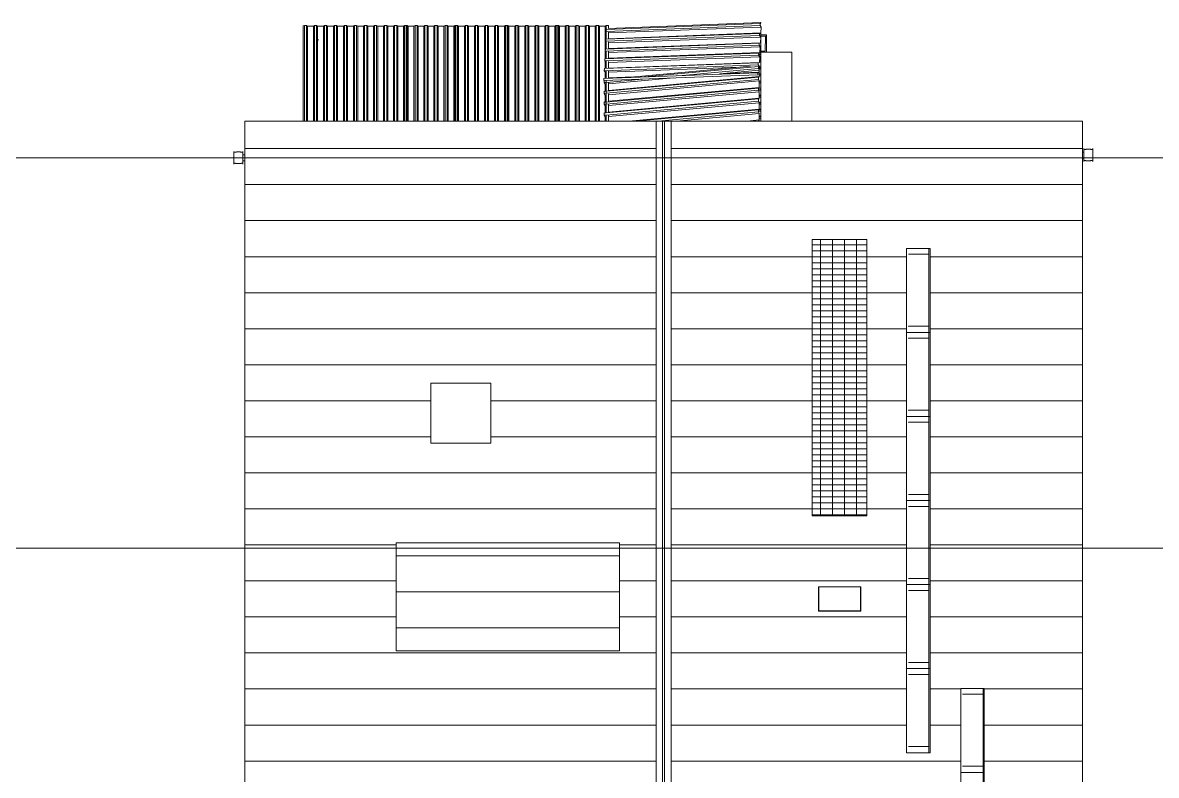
# Model space of a CAD drawing. Header units: millimetres. Extents: x -10915 to 60194, y -32941 to 46712.
# Drawn here: x 13709 to 32596, y 32762 to 45298 of the extents above; entities that cross this region are included whole.
import ezdxf

# ---------------------------------------------------------------- set-up
doc = ezdxf.new("R2010")
doc.units = ezdxf.units.MM
doc.linetypes.add('ADSK_Линия сетки', pattern=[25, 20, -2.5, 0, -2.5])
for name, color, linetype, lineweight in [('Крыша', 7, 'Continuous', 9), ('Крыша штриховка', 7, 'Continuous', 9), ('Обобщенные модели', 7, 'Continuous', 18), ('Ограждение', 7, 'Continuous', 9), ('Оси', 7, 'Continuous', 9), ('Перекрытие', 7, 'Continuous', 18), ('Перекрытие штриховка', 7, 'Continuous', 18), ('Стены внутренние', 7, 'Continuous', 18), ('Стены наружные', 7, 'Continuous', 18)]:
    doc.layers.add(name, color=color, linetype=linetype, lineweight=lineweight)

# ---------------------------------------------------------------- blocks, each defined once
blk = doc.blocks.new('Водосток - Тип 1 _карниз больше 490мм_-5200668-План полов 2-го этажа')
at = {"layer": 'Обобщенные модели'}
for p, q in [((19, 735), (125, 735)), ((125, 585), (19, 585)), ((125, 735), (231, 735)), ((231, 585), (125, 585))]:
    blk.add_line(p, q, dxfattribs=at)
at = {"layer": 'Обобщенные модели', "flags": 128}
for points in [[(75, 563), (75, 568), (75, 573), (75, 578), (75, 584), (75, 585)], [(175, 585), (175, 581), (175, 575), (175, 570), (175, 564), (175, 562)]]:
    blk.add_lwpolyline(points, dxfattribs=at)
at = {"layer": 'Обобщенные модели'}
for points in [[(19, 585), (21, 585), (25, 586), (29, 589), (31, 592), (32, 595), (32, 597), (32, 599), (32, 602), (32, 604), (32, 606), (32, 609), (32, 611), (31, 614), (31, 617), (31, 620), (30, 623), (30, 626), (29, 629), (29, 632), (29, 636), (28, 640), (28, 646), (27, 655), (27, 665), (28, 674), (28, 680), (29, 684), (29, 688), (29, 691), (30, 694), (30, 697), (31, 700), (31, 703), (31, 706), (32, 709), (32, 711), (32, 714), (32, 716), (32, 718), (32, 721), (32, 723), (32, 725), (31, 728), (29, 731), (25, 734), (21, 735), (19, 735)], [(231, 735), (229, 735), (225, 734), (221, 731), (219, 728), (218, 725), (218, 723), (218, 721), (218, 718), (218, 716), (218, 714), (218, 711), (218, 709), (219, 706), (219, 703), (219, 700), (220, 697), (220, 694), (221, 691), (221, 688), (221, 684), (222, 680), (222, 674), (223, 665), (223, 655), (222, 646), (222, 640), (221, 636), (221, 632), (221, 629), (220, 626), (220, 623), (219, 620), (219, 617), (219, 614), (218, 611), (218, 609), (218, 606), (218, 604), (218, 602), (218, 599), (218, 597), (218, 595), (219, 592), (221, 589), (225, 586), (229, 585), (231, 585)]]:
    blk.add_open_spline(points, degree=3, knots=[-1, -1, -1, -1, -0.941176, -0.882353, -0.852941, -0.823529, -0.808824, -0.794118, -0.779412, -0.764706, -0.75, -0.735294, -0.720588, -0.705882, -0.691176, -0.676471, -0.661765, -0.647059, -0.632353, -0.617647, -0.602941, -0.588235, -0.558824, -0.529412, -0.470588, -0.441176, -0.411765, -0.397059, -0.382353, -0.367647, -0.352941, -0.338235, -0.323529, -0.308824, -0.294118, -0.279412, -0.264706, -0.25, -0.235294, -0.220588, -0.205882, -0.191176, -0.176471, -0.147059, -0.117647, -0.058824, 0, 0, 0, 0], dxfattribs=at)
blk = doc.blocks.new('Водосток - Тип 1 _карниз больше 490мм_-5200760-План полов 2-го этажа')
at = {"layer": 'Обобщенные модели'}
for p, q in [((19, 485), (125, 485)), ((125, 485), (231, 485)), ((125, 335), (19, 335)), ((75, 306), (75, 302)), ((75, 306), (75, 302)), ((75, 306), (75, 302)), ((231, 335), (125, 335)), ((175, 302), (175, 306)), ((175, 302), (175, 306)), ((175, 302), (175, 306))]:
    blk.add_line(p, q, dxfattribs=at)
at = {"layer": 'Обобщенные модели', "flags": 128}
for points in [[(75, 306), (75, 312), (75, 318), (75, 323), (75, 328), (75, 334), (75, 335)], [(175, 335), (175, 331), (175, 325), (175, 320), (175, 314), (175, 309), (175, 306)]]:
    blk.add_lwpolyline(points, dxfattribs=at)
at = {"layer": 'Обобщенные модели'}
for points in [[(19, 335), (21, 335), (25, 336), (29, 339), (31, 342), (32, 345), (32, 347), (32, 349), (32, 352), (32, 354), (32, 356), (32, 359), (32, 361), (31, 364), (31, 367), (31, 370), (30, 373), (30, 376), (29, 379), (29, 382), (29, 386), (28, 390), (28, 396), (27, 405), (27, 415), (28, 424), (28, 430), (29, 434), (29, 438), (29, 441), (30, 444), (30, 447), (31, 450), (31, 453), (31, 456), (32, 459), (32, 461), (32, 464), (32, 466), (32, 468), (32, 471), (32, 473), (32, 475), (31, 478), (29, 481), (25, 484), (21, 485), (19, 485)], [(231, 485), (229, 485), (225, 484), (221, 481), (219, 478), (218, 475), (218, 473), (218, 471), (218, 468), (218, 466), (218, 464), (218, 461), (218, 459), (219, 456), (219, 453), (219, 450), (220, 447), (220, 444), (221, 441), (221, 438), (221, 434), (222, 430), (222, 424), (223, 415), (223, 405), (222, 396), (222, 390), (221, 386), (221, 382), (221, 379), (220, 376), (220, 373), (219, 370), (219, 367), (219, 364), (218, 361), (218, 359), (218, 356), (218, 354), (218, 352), (218, 349), (218, 347), (218, 345), (219, 342), (221, 339), (225, 336), (229, 335), (231, 335)]]:
    blk.add_open_spline(points, degree=3, knots=[-1, -1, -1, -1, -0.941176, -0.882353, -0.852941, -0.823529, -0.808824, -0.794118, -0.779412, -0.764706, -0.75, -0.735294, -0.720588, -0.705882, -0.691176, -0.676471, -0.661765, -0.647059, -0.632353, -0.617647, -0.602941, -0.588235, -0.558824, -0.529412, -0.470588, -0.441176, -0.411765, -0.397059, -0.382353, -0.367647, -0.352941, -0.338235, -0.323529, -0.308824, -0.294118, -0.279412, -0.264706, -0.25, -0.235294, -0.220588, -0.205882, -0.191176, -0.176471, -0.147059, -0.117647, -0.058824, 0, 0, 0, 0], dxfattribs=at)
blk = doc.blocks.new('Roof Cladding - 833x50mm-3052800-План полов 2-го этажа')
at = {"layer": 'Обобщенные модели'}
for p, q in [((18382, 45244), (18402, 45249)), ((18382, 43659), (18382, 45244)), ((18402, 45249), (18437, 45249)), ((18402, 43659), (18402, 45249)), ((18437, 45249), (18454, 45238)), ((18437, 43659), (18437, 45249)), ((18454, 45238), (18552, 45238)), ((18454, 45238), (18454, 43659)), ((18552, 45238), (18569, 45249)), ((18552, 45238), (18552, 43659)), ((18569, 45249), (18604, 45249)), ((18569, 45249), (18569, 43659)), ((18604, 45249), (18621, 45238)), ((18604, 45249), (18604, 43659)), ((18621, 45238), (18719, 45238)), ((18621, 45238), (18621, 45010)), ((18719, 45238), (18736, 45249)), ((18719, 45238), (18719, 43659)), ((18736, 45249), (18771, 45249)), ((18736, 45249), (18736, 43659)), ((18771, 45249), (18788, 45238)), ((18771, 45249), (18771, 43659)), ((18788, 45238), (18885, 45238)), ((18788, 45238), (18788, 43659)), ((18885, 45238), (18902, 45249)), ((18885, 45238), (18885, 43659)), ((18902, 45249), (18937, 45249)), ((18902, 45249), (18902, 43659)), ((18937, 45249), (18954, 45238)), ((18937, 45249), (18937, 43659)), ((18954, 45238), (19052, 45238)), ((18954, 45238), (18954, 43659)), ((19052, 45238), (19069, 45249)), ((19052, 45238), (19052, 43659)), ((19069, 45249), (19104, 45249)), ((19069, 45249), (19069, 43659)), ((19104, 45249), (19121, 45238)), ((19104, 45249), (19104, 43659)), ((19121, 45238), (19218, 45238)), ((19121, 45238), (19121, 43659)), ((19235, 45248), (19236, 45249)), ((19236, 45249), (19271, 45249)), ((19236, 45249), (19236, 43659)), ((19271, 45249), (19271, 43659)), ((18621, 45009), (18621, 43659))]:
    blk.add_line(p, q, dxfattribs=at)
blk = doc.blocks.new('Roof Cladding - 833x50mm-V28-План полов 2-го этажа')
at = {"layer": 'Обобщенные модели'}
for p, q in [((19218, 45244), (19235, 45248)), ((19218, 43659), (19218, 45244)), ((19238, 45249), (19273, 45249)), ((19238, 43659), (19238, 45249)), ((19273, 45249), (19290, 45238)), ((19273, 43659), (19273, 45249)), ((19290, 45238), (19388, 45238)), ((19290, 45238), (19290, 43659)), ((19388, 45238), (19405, 45249)), ((19388, 45238), (19388, 43659)), ((19405, 45249), (19440, 45249)), ((19405, 45249), (19405, 43659)), ((19440, 45249), (19457, 45238)), ((19440, 45249), (19440, 43659)), ((19457, 45238), (19554, 45238)), ((19457, 45238), (19457, 43659)), ((19554, 45238), (19571, 45249)), ((19554, 45238), (19554, 43659)), ((19571, 45249), (19606, 45249)), ((19571, 45249), (19571, 43659)), ((19606, 45249), (19623, 45238)), ((19606, 45249), (19606, 43659)), ((19623, 45238), (19721, 45238)), ((19623, 45238), (19623, 43659)), ((19721, 45238), (19738, 45249)), ((19721, 45238), (19721, 43659)), ((19738, 45249), (19773, 45249)), ((19738, 45249), (19738, 43659)), ((19773, 45249), (19790, 45238)), ((19773, 45249), (19773, 43659)), ((19790, 45238), (19888, 45238)), ((19790, 45238), (19790, 43659)), ((19888, 45238), (19905, 45249)), ((19888, 45238), (19888, 43659)), ((19905, 45249), (19940, 45249)), ((19905, 45249), (19905, 43659)), ((19940, 45249), (19957, 45238)), ((19940, 45249), (19940, 43659)), ((19957, 45238), (20054, 45238)), ((19957, 45238), (19957, 43659)), ((20054, 45238), (20058, 45241)), ((20054, 45238), (20054, 43659)), ((20068, 45246), (20071, 45249)), ((20071, 45249), (20106, 45249)), ((20071, 45249), (20071, 43659)), ((20106, 45249), (20106, 43659))]:
    blk.add_line(p, q, dxfattribs=at)
blk = doc.blocks.new('Roof Cladding - 833x50mm-V29-План полов 2-го этажа')
at = {"layer": 'Обобщенные модели'}
for p, q in [((20058, 45244), (20068, 45246)), ((20058, 43659), (20058, 45244)), ((20078, 45249), (20113, 45249)), ((20078, 43659), (20078, 45249)), ((20113, 45249), (20130, 45238)), ((20113, 43659), (20113, 45249)), ((20130, 45238), (20228, 45238)), ((20130, 45238), (20130, 43659)), ((20228, 45238), (20245, 45249)), ((20228, 45238), (20228, 43659)), ((20245, 45249), (20280, 45249)), ((20245, 45249), (20245, 43659)), ((20280, 45249), (20297, 45238)), ((20280, 45249), (20280, 43659)), ((20297, 45238), (20394, 45238)), ((20297, 45238), (20297, 43659)), ((20394, 45238), (20411, 45249)), ((20394, 45238), (20394, 43659)), ((20411, 45249), (20446, 45249)), ((20411, 45249), (20411, 43659)), ((20446, 45249), (20463, 45238)), ((20446, 45249), (20446, 43659)), ((20463, 45238), (20561, 45238)), ((20463, 45238), (20463, 43659)), ((20561, 45238), (20578, 45249)), ((20561, 45238), (20561, 43659)), ((20578, 45249), (20613, 45249)), ((20578, 45249), (20578, 43659)), ((20613, 45249), (20630, 45238)), ((20613, 45249), (20613, 43659)), ((20630, 45238), (20728, 45238)), ((20630, 45238), (20630, 43659)), ((20728, 45238), (20745, 45249)), ((20728, 45238), (20728, 43659)), ((20745, 45249), (20780, 45249)), ((20745, 45249), (20745, 43659)), ((20780, 45249), (20797, 45238)), ((20780, 45249), (20780, 43659)), ((20797, 45238), (20894, 45238)), ((20797, 45238), (20797, 43659)), ((20894, 45238), (20898, 45241)), ((20894, 45238), (20894, 43659)), ((20908, 45246), (20911, 45249)), ((20911, 45249), (20946, 45249)), ((20911, 45249), (20911, 43659)), ((20946, 45249), (20946, 43659))]:
    blk.add_line(p, q, dxfattribs=at)
blk = doc.blocks.new('Roof Cladding - 833x50mm-V30-План полов 2-го этажа')
at = {"layer": 'Обобщенные модели'}
for p, q in [((20898, 45244), (20908, 45246)), ((20898, 43659), (20898, 45244)), ((20918, 45249), (20953, 45249)), ((20918, 43659), (20918, 45249)), ((20953, 45249), (20970, 45238)), ((20953, 43659), (20953, 45249)), ((20970, 45238), (21068, 45238)), ((20970, 45238), (20970, 43659)), ((21068, 45238), (21085, 45249)), ((21068, 45238), (21068, 43659)), ((21085, 45249), (21120, 45249)), ((21085, 45249), (21085, 43659)), ((21120, 45249), (21137, 45238)), ((21120, 45249), (21120, 43659)), ((21137, 45238), (21234, 45238)), ((21137, 45238), (21137, 43659)), ((21234, 45238), (21251, 45249)), ((21234, 45238), (21234, 43659)), ((21251, 45249), (21286, 45249)), ((21251, 45249), (21251, 43659)), ((21286, 45249), (21303, 45238)), ((21286, 45249), (21286, 43659)), ((21303, 45238), (21401, 45238)), ((21303, 45238), (21303, 43659)), ((21401, 45238), (21418, 45249)), ((21401, 45238), (21401, 43659)), ((21418, 45249), (21453, 45249)), ((21418, 45249), (21418, 43659)), ((21453, 45249), (21470, 45238)), ((21453, 45249), (21453, 43659)), ((21470, 45238), (21568, 45238)), ((21470, 45238), (21470, 43659)), ((21568, 45238), (21585, 45249)), ((21568, 45238), (21568, 43659)), ((21585, 45249), (21620, 45249)), ((21585, 45249), (21585, 43659)), ((21620, 45249), (21637, 45238)), ((21620, 45249), (21620, 43659)), ((21637, 45238), (21734, 45238)), ((21637, 45238), (21637, 43659)), ((21734, 45238), (21738, 45241)), ((21734, 45238), (21734, 43659)), ((21748, 45246), (21751, 45249)), ((21751, 45249), (21786, 45249)), ((21751, 45249), (21751, 43659)), ((21786, 45249), (21786, 43659))]:
    blk.add_line(p, q, dxfattribs=at)
blk = doc.blocks.new('Ограждение 3 - Ограждение 1-1794801-План полов 2-го этажа')
at = {"layer": 'Ограждение'}
for p, q in [((18637, 45010), (18621, 45010)), ((18637, 45009), (18637, 45010))]:
    blk.add_line(p, q, dxfattribs=at)
blk = doc.blocks.new('Ограждение - Ограждение-2966641-План полов 2-го этажа')
at = {"layer": 'Ограждение'}
for p, q in [((24262, 43659), (24371, 43659)), ((24262, 43659), (24262, 17892)), ((24371, 43659), (24388, 43659)), ((24371, 43659), (24371, 17892)), ((24388, 43659), (24404, 43659)), ((24404, 43659), (24513, 43659)), ((24404, 17892), (24404, 43659)), ((24513, 43659), (24513, 17892))]:
    blk.add_line(p, q, dxfattribs=at)
blk = doc.blocks.new('Construction_Roof-Accessories_Lindab_KO - Construction_Roof-Accessories_Lindab_KO-4209799-План полов 2-го этажа')
at = {"layer": 'Обобщенные модели', "lineweight": 9}
for p, q in [((28808, 38642), (28467, 38642)), ((28467, 38640), (28473, 38640)), ((28801, 38640), (28808, 38640))]:
    blk.add_line(p, q, dxfattribs=at)
blk = doc.blocks.new('Construction_Roof-Accessories_Lindab_KO - Construction_Roof-Accessories_Lindab_KO-V60-План полов 2-го этажа')
at = {"layer": 'Обобщенные модели', "lineweight": 9}
for p, q in [((28808, 37442), (28467, 37442)), ((28467, 37440), (28473, 37440)), ((28801, 37440), (28808, 37440))]:
    blk.add_line(p, q, dxfattribs=at)
blk = doc.blocks.new('Construction_Roof-Accessories_Lindab_BR - Construction_Roof-Accessories_Lindab_BR-4209801-План полов 2-го этажа')
at = {"layer": 'Обобщенные модели', "lineweight": 9}
for p, q in [((28436, 38739), (28438, 38739)), ((28436, 37339), (28436, 38739)), ((28454, 38739), (28438, 38739)), ((28454, 38739), (28463, 38739)), ((28463, 38739), (28471, 38739)), ((28471, 38739), (28804, 38739)), ((28804, 38739), (28807, 38739)), ((28808, 38739), (28808, 37339)), ((28823, 38739), (28808, 38739)), ((28823, 38739), (28825, 38739)), ((28825, 37339), (28825, 38739)), ((28438, 37339), (28436, 37339)), ((28438, 37339), (28454, 37339)), ((28463, 37339), (28454, 37339)), ((28471, 37339), (28463, 37339)), ((28804, 37339), (28471, 37339)), ((28807, 37339), (28804, 37339)), ((28808, 37339), (28823, 37339)), ((28825, 37339), (28823, 37339))]:
    blk.add_line(p, q, dxfattribs=at)
blk = doc.blocks.new('Roof Cladding - 833x50mm-V64-План полов 2-го этажа')
at = {"layer": 'Обобщенные модели'}
for p, q in [((21738, 45244), (21748, 45246)), ((21738, 43659), (21738, 45244)), ((21758, 45249), (21793, 45249)), ((21758, 43659), (21758, 45249)), ((21793, 45249), (21810, 45238)), ((21793, 43659), (21793, 45249)), ((21810, 45238), (21907, 45238)), ((21810, 45238), (21810, 43659)), ((21907, 45238), (21924, 45249)), ((21907, 45238), (21907, 43659)), ((21924, 45249), (21959, 45249)), ((21924, 45249), (21924, 43659)), ((21959, 45249), (21976, 45238)), ((21959, 45249), (21959, 43659)), ((21976, 45238), (22074, 45238)), ((21976, 45238), (21976, 43659)), ((22074, 45238), (22091, 45249)), ((22074, 45238), (22074, 43659)), ((22091, 45249), (22126, 45249)), ((22091, 45249), (22091, 43659)), ((22126, 45249), (22143, 45238)), ((22126, 45249), (22126, 43659)), ((22143, 45238), (22241, 45238)), ((22143, 45238), (22143, 43659)), ((22241, 45238), (22258, 45249)), ((22241, 45238), (22241, 43659)), ((22258, 45249), (22293, 45249)), ((22258, 45249), (22258, 43659)), ((22293, 45249), (22310, 45238)), ((22293, 45249), (22293, 43659)), ((22310, 45238), (22408, 45238)), ((22310, 45238), (22310, 43659)), ((22408, 45238), (22425, 45249)), ((22408, 45238), (22408, 43659)), ((22425, 45249), (22460, 45249)), ((22425, 45249), (22425, 43659)), ((22460, 45249), (22477, 45238)), ((22460, 45249), (22460, 43659)), ((22477, 45238), (22574, 45238)), ((22477, 45238), (22477, 43659)), ((22574, 45238), (22578, 45241)), ((22574, 45238), (22574, 43659)), ((22588, 45246), (22591, 45249)), ((22591, 45249), (22626, 45249)), ((22591, 45249), (22591, 43659)), ((22626, 45249), (22626, 43659))]:
    blk.add_line(p, q, dxfattribs=at)
blk = doc.blocks.new('Roof Cladding - 833x50mm-V65-План полов 2-го этажа')
at = {"layer": 'Обобщенные модели'}
for p, q in [((22578, 45244), (22588, 45246)), ((22578, 43659), (22578, 45244)), ((22598, 45249), (22633, 45249)), ((22598, 43659), (22598, 45249)), ((22633, 45249), (22650, 45238)), ((22633, 43659), (22633, 45249)), ((22650, 45238), (22747, 45238)), ((22650, 45238), (22650, 43659)), ((22747, 45238), (22764, 45249)), ((22747, 45238), (22747, 43659)), ((22764, 45249), (22799, 45249)), ((22764, 45249), (22764, 43659)), ((22799, 45249), (22816, 45238)), ((22799, 45249), (22799, 43659)), ((22816, 45238), (22914, 45238)), ((22816, 45238), (22816, 43659)), ((22914, 45238), (22931, 45249)), ((22914, 45238), (22914, 43659)), ((22931, 45249), (22966, 45249)), ((22931, 45249), (22931, 43659)), ((22966, 45249), (22983, 45238)), ((22966, 45249), (22966, 43659)), ((22983, 45238), (23081, 45238)), ((22983, 45238), (22983, 43659)), ((23081, 45238), (23098, 45249)), ((23081, 45238), (23081, 43659)), ((23098, 45249), (23133, 45249)), ((23098, 45249), (23098, 43659)), ((23133, 45249), (23150, 45238)), ((23133, 45249), (23133, 43659)), ((23150, 45238), (23248, 45238)), ((23150, 45238), (23150, 43659)), ((23248, 45238), (23265, 45249)), ((23248, 45238), (23248, 43659)), ((23265, 45249), (23300, 45249)), ((23265, 45249), (23265, 43659)), ((23300, 45249), (23317, 45238)), ((23300, 45249), (23300, 43659)), ((23317, 45238), (23414, 45238)), ((23317, 45238), (23317, 43659)), ((23414, 45238), (23431, 45249)), ((23414, 45238), (23414, 44698)), ((23431, 45249), (23466, 45249)), ((23431, 45249), (23431, 45178)), ((23431, 45150), (23431, 45023)), ((23466, 45249), (23466, 45204)), ((23466, 45141), (23466, 45027)), ((23431, 44984), (23431, 44860)), ((23466, 44978), (23466, 44864)), ((23431, 44821), (23431, 44697)), ((23466, 44815), (23466, 44701)), ((23414, 44651), (23414, 44537)), ((23431, 44658), (23431, 44534)), ((23466, 44651), (23466, 44538)), ((23414, 44476), (23414, 44376)), ((23431, 44494), (23431, 44371)), ((23466, 44488), (23466, 44375)), ((23414, 44274), (23414, 44165)), ((23431, 44336), (23431, 43794)), ((23466, 44296), (23466, 44163)), ((23414, 44093), (23414, 43984)), ((23466, 44115), (23466, 43982)), ((23414, 43912), (23414, 43803)), ((23466, 43934), (23466, 43802)), ((23414, 43731), (23414, 43659)), ((23431, 43760), (23431, 43659)), ((23466, 43753), (23466, 43659))]:
    blk.add_line(p, q, dxfattribs=at)
blk = doc.blocks.new('Roof Cladding - 1110x40mm-4570435-План полов 2-го этажа')
at = {"layer": 'Обобщенные модели'}
for p, q in [((25971, 44581), (25965, 44569)), ((25965, 44568), (25971, 44580)), ((25970, 44585), (25973, 44585)), ((25973, 44585), (25972, 44582)), ((25972, 44581), (25973, 44584)), ((25973, 44584), (25973, 44585)), ((25965, 44388), (23433, 44156)), ((25980, 44401), (23466, 44170)), ((23840, 44389), (25837, 44572)), ((24066, 44395), (25965, 44569)), ((24696, 44419), (25965, 44535)), ((25980, 44508), (25316, 44447)), ((25965, 44569), (25965, 44535)), ((25965, 44536), (25965, 44568)), ((25981, 44509), (25965, 44536)), ((25965, 44535), (25980, 44508)), ((25980, 44401), (25965, 44388)), ((25965, 44387), (25981, 44399)), ((25965, 44388), (25965, 44354)), ((25965, 44355), (25965, 44387)), ((25980, 44508), (25980, 44401)), ((25981, 44399), (25981, 44509)), ((23398, 44300), (23398, 44334)), ((23398, 44334), (23402, 44334)), ((23398, 44300), (23431, 44303)), ((23413, 44274), (23398, 44300)), ((25965, 44354), (23432, 44122)), ((25965, 44208), (23432, 43975)), ((23433, 44303), (24034, 44358)), ((24557, 44378), (23466, 44278)), ((25980, 44327), (23466, 44097)), ((25980, 44220), (23466, 43989)), ((25981, 44328), (25965, 44355)), ((25965, 44354), (25980, 44327)), ((25980, 44220), (25965, 44208)), ((25965, 44206), (25981, 44218)), ((25965, 44208), (25965, 44173)), ((25965, 44174), (25965, 44206)), ((25980, 44327), (25980, 44220)), ((25981, 44218), (25981, 44328)), ((23398, 44153), (23414, 44165)), ((23431, 44156), (23398, 44153)), ((23398, 44119), (23398, 44153)), ((23431, 44122), (23398, 44119)), ((23413, 44093), (23398, 44119)), ((25965, 44173), (23431, 43941)), ((25965, 44027), (23431, 43794)), ((25980, 44146), (23466, 43916)), ((25980, 44039), (23466, 43808)), ((25981, 44147), (25965, 44174)), ((25965, 44173), (25980, 44146)), ((25980, 44039), (25965, 44027)), ((25965, 44025), (25981, 44038)), ((25965, 44027), (25965, 43992)), ((25965, 43993), (25965, 44025)), ((25980, 44146), (25980, 44039)), ((25981, 44038), (25981, 44147)), ((23398, 43972), (23414, 43984)), ((23431, 43975), (23398, 43972)), ((23398, 43938), (23398, 43972)), ((23431, 43941), (23398, 43938)), ((23414, 43911), (23398, 43938)), ((25965, 43992), (23431, 43760)), ((25980, 43965), (23466, 43735)), ((25980, 43858), (23808, 43659)), ((23926, 43659), (25965, 43846)), ((25981, 43966), (25965, 43993)), ((25965, 43992), (25980, 43965)), ((25980, 43858), (25965, 43846)), ((25965, 43845), (25981, 43857)), ((25965, 43846), (25965, 43812)), ((25965, 43812), (25965, 43845)), ((25980, 43965), (25980, 43858)), ((25981, 43857), (25981, 43966)), ((23398, 43791), (23414, 43804)), ((23431, 43794), (23398, 43791)), ((23398, 43757), (23398, 43791)), ((23430, 43760), (23398, 43757)), ((23414, 43730), (23398, 43757)), ((24298, 43659), (25965, 43812)), ((25980, 43785), (24608, 43659)), ((25980, 43677), (25781, 43659)), ((25965, 43665), (25898, 43659)), ((25981, 43785), (25965, 43812)), ((25965, 43812), (25980, 43785)), ((25980, 43677), (25965, 43665)), ((25965, 43664), (25981, 43676)), ((25965, 43665), (25965, 43659)), ((25965, 43659), (25965, 43664)), ((25980, 43785), (25980, 43677)), ((25981, 43676), (25981, 43785))]:
    blk.add_line(p, q, dxfattribs=at)
blk = doc.blocks.new('Roof Cladding - 833x50mm-4569083-План полов 2-го этажа')
at = {"layer": 'Обобщенные модели'}
for p, q in [((23430, 45152), (25993, 45248)), ((23430, 45152), (23432, 45186)), ((23433, 45147), (23430, 45152)), ((23432, 45186), (25995, 45282)), ((23432, 45186), (23436, 45193)), ((23463, 45203), (26004, 45298)), ((26012, 45222), (23466, 45126)), ((25995, 45282), (25993, 45248)), ((25993, 45248), (26012, 45222)), ((25994, 45248), (25996, 45281)), ((26013, 45222), (25994, 45248)), ((26004, 45298), (25995, 45282)), ((25996, 45281), (26004, 45296)), ((26004, 45296), (26004, 45298)), ((26012, 45222), (26007, 45126)), ((26008, 45124), (26013, 45222)), ((25979, 44955), (23416, 44859)), ((25986, 45084), (23422, 44988)), ((23422, 44988), (23424, 45023)), ((23428, 44980), (23422, 44988)), ((25987, 45118), (23424, 45023)), ((23424, 45023), (23429, 45024)), ((26007, 45126), (23466, 45031)), ((26004, 45058), (23466, 44963)), ((26000, 44962), (23466, 44868)), ((25979, 44955), (25978, 44921)), ((25978, 44921), (25980, 44954)), ((26000, 44962), (25979, 44955)), ((25980, 44954), (26000, 44961)), ((25987, 45118), (25986, 45084)), ((25986, 45085), (25988, 45117)), ((26005, 45059), (25986, 45085)), ((25986, 45084), (26004, 45058)), ((26007, 45126), (25987, 45118)), ((25988, 45117), (26008, 45124)), ((26000, 44961), (26005, 45059)), ((26004, 45058), (26000, 44962)), ((25972, 44791), (23408, 44696)), ((25978, 44921), (23414, 44825)), ((23414, 44825), (23416, 44859)), ((23424, 44812), (23414, 44825)), ((23416, 44859), (23425, 44862)), ((25996, 44895), (23466, 44800)), ((25992, 44799), (23466, 44704)), ((25972, 44791), (25970, 44757)), ((25971, 44758), (25972, 44790)), ((25992, 44799), (25972, 44791)), ((25972, 44790), (25992, 44797)), ((25997, 44895), (25978, 44921)), ((25978, 44921), (25996, 44895)), ((25992, 44797), (25997, 44895)), ((25996, 44895), (25992, 44799)), ((25962, 44594), (23399, 44498)), ((25964, 44628), (23401, 44532)), ((25970, 44757), (23407, 44661)), ((23407, 44661), (23408, 44696)), ((23420, 44643), (23407, 44661)), ((23408, 44696), (23421, 44700)), ((25989, 44731), (23466, 44637)), ((25984, 44635), (23466, 44541)), ((25964, 44628), (25962, 44594)), ((25962, 44594), (25981, 44568)), ((25963, 44594), (25964, 44627)), ((25982, 44568), (25963, 44594)), ((25984, 44635), (25964, 44628)), ((25964, 44627), (25985, 44634)), ((25970, 44757), (25989, 44731)), ((25989, 44732), (25971, 44758)), ((25989, 44731), (25984, 44635)), ((25985, 44634), (25989, 44732)), ((25955, 44430), (23391, 44334)), ((23392, 44334), (25955, 44430)), ((25956, 44465), (23393, 44369)), ((23399, 44498), (23401, 44532)), ((23416, 44475), (23399, 44498)), ((23401, 44532), (23417, 44538)), ((25649, 44555), (23466, 44474)), ((23886, 44394), (23466, 44378)), ((25976, 44472), (25316, 44447)), ((25956, 44465), (25955, 44430)), ((25955, 44430), (25957, 44463)), ((25955, 44430), (25955, 44430)), ((25976, 44472), (25956, 44465)), ((25957, 44463), (25977, 44471)), ((25981, 44568), (25965, 44567)), ((25978, 44507), (25976, 44472)), ((25981, 44568), (25978, 44513)), ((25979, 44512), (25982, 44568)), ((23391, 44334), (23393, 44369)), ((23392, 44334), (23391, 44334)), ((23393, 44369), (23412, 44376))]:
    blk.add_line(p, q, dxfattribs=at)

msp = doc.modelspace()

# ---------------------------------------------------------------- hatches: boundary and pattern name
at = {"layer": 'Крыша штриховка'}
h = msp.add_hatch(dxfattribs=at)
h.set_pattern_fill('FP_7', color=256, style=0, pattern_type=2)
h.set_pattern_definition([(0, (2436.5, 0), (0, 600), [])])
h.paths.add_polyline_path([(23402.282, 17891.572), (24262.443, 17891.572), (24262.443, 43658.805), (17410, 43658.805), (17410, 20941.318), (17553.954, 20941.318), (17708.215, 21038.832), (18497.902, 19803.318), (18507.59, 19785.508), (18306.987, 19763.151), (18865.59, 18555.032), (18858.752, 18563.079), (18418.214, 19252.327), (18889.822, 17891.572), (22355.397, 17891.572)])
h.paths.add_polyline_path([(19932.15, 25612.901), (19932.15, 27412.901), (23652.15, 27412.901), (23652.15, 25612.901), (20261.628, 25612.901)])
h.paths.add_polyline_path([(23649.565, 29144.998), (22649.565, 29144.998), (22649.565, 30144.998), (23649.565, 30144.998), (23649.565, 29862.199)])
h.paths.add_polyline_path([(23402.282, 34832.901), (19932.15, 34832.901), (19932.15, 36632.901), (23652.15, 36632.901), (23652.15, 34832.901)])
h.paths.add_polyline_path([(20509.562, 38294.998), (20509.562, 39294.998), (21509.562, 39294.998), (21509.562, 38294.998), (21308.513, 38294.998)])
h = msp.add_hatch(dxfattribs=at)
h.set_pattern_fill('FP_8', color=256, style=0, pattern_type=2)
h.set_pattern_definition([(180, (3986.8, 0), (-7e-14, -600), [])])
h.paths.add_polyline_path([(28971.778, 17891.572), (29049.819, 17891.572), (30489.752, 20026.361), (30355.38, 20049.774), (30363.437, 20062.967), (30861.675, 20731.072), (30861.457, 20801.318), (30914.061, 20801.318), (31154.002, 21123.064), (31204.225, 21085.611), (31359.918, 21316.435), (31360.433, 20969.119), (31365, 20965.713), (31365, 43658.805), (24512.557, 43658.805), (24512.557, 17891.572), (28954.554, 17891.572)])
h.paths.add_polyline_path([(24829.564, 18959.998), (24829.564, 19934.998), (25829.564, 19934.998), (25829.564, 18959.998), (24972.608, 18959.998)])
h.paths.add_polyline_path([(27669.564, 20444.997), (27069.564, 20444.997), (27069.564, 21044.997), (27669.564, 21044.997), (27669.564, 21035.316)])
h.paths.add_polyline_path([(27589.819, 22144.992), (26969.564, 22144.992), (26969.564, 22544.992), (27669.564, 22544.992), (27669.564, 22144.992)])
h.paths.add_polyline_path([(28307.12, 23141.503), (28277.687, 23141.503), (28277.687, 27341.503), (28666.887, 27341.503), (28666.887, 23141.503), (28308.65, 23141.503)])
h.paths.add_polyline_path([(27774.565, 23645), (26864.565, 23645), (26864.565, 27055), (27774.565, 27055), (27774.565, 24245.092)])
h.paths.add_polyline_path([(29706.018, 25810.967), (29336.957, 25810.967), (29336.957, 34210.967), (29726.157, 34210.967), (29726.157, 25810.967), (29707.486, 25810.967)])
h.paths.add_polyline_path([(26036.56, 28713.919), (25084.207, 28713.919), (25084.207, 30513.919), (28802.85, 30513.919), (28802.85, 28713.919), (26542.935, 28713.919)])
h.paths.add_polyline_path([(28462.77, 33138.878), (28436.289, 33138.878), (28436.289, 41538.878), (28825.488, 41538.878), (28825.488, 33138.878), (28463.413, 33138.878)])
h.paths.add_polyline_path([(26969.564, 35500.002), (26969.564, 35900.002), (27669.564, 35900.002), (27669.564, 35500.002), (27589.819, 35500.002)])
h.paths.add_polyline_path([(27589.819, 37085), (26864.565, 37085), (26864.565, 41685), (27774.565, 41685), (27774.565, 37085)])
h = msp.add_hatch(dxfattribs=at)
h.set_pattern_fill('FP_22', color=256, style=0, pattern_type=2)
h.set_pattern_definition([(0, (114.8, 2820), (0, 600), [])])
h.paths.add_polyline_path([(19932.15, 34832.901), (23652.15, 34832.901), (23652.15, 36632.901), (19932.15, 36632.901), (19932.15, 35479.307)])
at = {"layer": 'Перекрытие штриховка', "lineweight": 9}
h = msp.add_hatch(dxfattribs=at)
h.set_pattern_fill('FP_91', color=256, style=0, pattern_type=2)
h.set_pattern_definition([(182.141, (18730.75, -66049.07), (-16.7656, -353.0398), [366.448, 0, 0, 0]), (182.141, (18726.74, -66133.4), (-16.7656, -353.0398), [366.448, 0, 0, 0]), (182.141, (18726.5, -66138.3), (-16.7656, -353.0398), [366.448, 0, 0, 0]), (182.141, (18732.33, -66015.72), (-16.7656, -353.0398), [366.448, 0, 0, 0]), (182.141, (18732.1, -66020.63), (-16.7656, -353.0398), [366.448, 0, 0, 0]), (182.141, (18730.98, -66044.16), (-16.7656, -353.0398), [366.448, 0, 0, 0]), (182.141, (18725.4, -66161.84), (-16.7656, -353.0398), [366.448, 0, 0, 0]), (182.141, (18719.8, -66279.52), (-16.7656, -353.0398), [366.448, 0, 0, 0]), (182.141, (18719.57, -66284.43), (-16.7656, -353.0398), [366.448, 0, 0, 0]), (182.141, (18715.57, -66368.76), (-16.7656, -353.0398), [366.448, 0, 0, 0]), (182.141, (18725.16, -66166.74), (-16.7656, -353.0398), [366.448, 0, 0, 0]), (182.141, (18721.16, -66251.08), (-16.7656, -353.0398), [366.448, 0, 0, 0]), (182.141, (18720.92, -66256), (-16.7656, -353.0398), [366.448, 0, 0, 0])])
h.paths.add_polyline_path([(26006.364, 43658.805), (26006.364, 45123.88), (25987.741, 45117.118), (25987.191, 45083.508), (26004.726, 45057.256), (25999.604, 44960.768), (25979.979, 44953.641), (25979.429, 44920.031), (25996.964, 44893.779), (25991.841, 44797.29), (25972.216, 44790.164), (25971.666, 44756.554), (25989.242, 44731.156), (25984.079, 44633.813), (25964.454, 44626.686), (25963.904, 44593.077), (25969.907, 44584.678), (25972.892, 44584.951), (25972.892, 44582.877), (25972.892, 44580.501), (25981.479, 44567.679), (25978.847, 44512.236), (25980.885, 44506.802), (25980.285, 44398.867), (25965.498, 44387.204), (25965.841, 44354.166), (25980.885, 44327.195), (25980.285, 44218), (25965.498, 44206.337), (25965.841, 44173.299), (25980.885, 44145.21), (25980.285, 44037.132), (25965.498, 44025.47), (25965.841, 43992.431), (25980.885, 43965.46), (25980.285, 43856.265), (25965.498, 43844.602), (25965.841, 43811.564), (25980.885, 43784.593), (25980.285, 43675.398), (25965.498, 43663.735), (25965.498, 43658.805), (25980.885, 43658.805)])
at = {"layer": 'Перекрытие штриховка', "lineweight": 9, "true_color": 0x787878}
h = msp.add_hatch(dxfattribs=at)
h.set_pattern_fill('FP_89', color=8, style=0, pattern_type=2)
h.set_pattern_definition([(0, (0, 0), (0, 100), []), (90, (0, 0), (-200, 1e-14), [])])
h.paths.add_polyline_path([(27774.565, 37085), (27774.565, 41685), (26864.565, 41685), (26864.565, 37085), (27589.819, 37085)])

# ---------------------------------------------------------------- linework, layer by layer
at = {"layer": 'Крыша'}
for p, q in [((17410, 43658.805), (17410, 20941.318)), ((24262.443, 43658.805), (17410, 43658.805)), ((31365, 43658.805), (24512.557, 43658.805)), ((31365, 20965.713), (31365, 43658.805)), ((19932.15, 36632.901), (23652.15, 36632.901)), ((19932.15, 36632.901), (19932.15, 34832.901)), ((23652.15, 36632.901), (23652.15, 34832.901)), ((26969.564, 35900.002), (26970.564, 35900.002)), ((26970.564, 35500.002), (26969.564, 35500.002)), ((23652.15, 34832.901), (19932.15, 34832.901))]:
    msp.add_line(p, q, dxfattribs=at)
at = {"layer": 'Оси', "linetype": 'ADSK_Линия сетки'}
for p, q in [((-10114.729, 43045), (56004.853, 43045)), ((-10114.729, 36545), (56004.853, 36545))]:
    msp.add_line(p, q, dxfattribs=at)
at = {"layer": 'Перекрытие'}
for p, q in [((26006.364, 45123.88), (26006.364, 43658.805)), ((26523.317, 44805.655), (26103.172, 44805.655)), ((26523.317, 43658.805), (26523.317, 44805.655)), ((27774.565, 41685), (26864.565, 41685)), ((26864.565, 41685), (26864.565, 37085)), ((27774.565, 37085), (27774.565, 41685)), ((26864.565, 37085), (27774.565, 37085))]:
    msp.add_line(p, q, dxfattribs=at)
at = {"layer": 'Стены внутренние'}
for p, q in [((26006.364, 45075.171), (26082.091, 45074.813)), ((26082.091, 45074.813), (26080.909, 44824.816)), ((26080.909, 44824.816), (26006.364, 44825.169))]:
    msp.add_line(p, q, dxfattribs=at)
at = {"layer": 'Стены наружные'}
for p, q in [((26006.364, 45095.17), (26102.185, 45094.719)), ((26102.091, 45074.719), (26006.364, 45075.17)), ((26080.91, 44824.816), (26082.091, 45074.813)), ((26082.091, 45074.813), (26102.091, 45074.719)), ((26102.091, 45074.719), (26100.909, 44824.722)), ((26102.091, 45074.719), (26102.185, 45094.719)), ((26006.364, 44825.169), (26080.91, 44824.816)), ((26103.284, 44804.71), (26006.364, 44805.168)), ((26100.909, 44824.722), (26103.378, 44824.71)), ((26103.378, 44824.71), (26103.284, 44804.71)), ((20508.562, 39295.998), (21510.562, 39295.998)), ((20508.562, 38293.998), (20508.562, 39295.998)), ((21509.562, 39294.998), (20509.562, 39294.998)), ((20509.562, 39294.998), (20509.562, 38294.998)), ((21509.562, 38294.998), (21509.562, 39294.998)), ((21510.562, 39295.998), (21510.562, 38293.998)), ((21510.562, 38293.998), (20508.562, 38293.998)), ((20509.562, 38294.998), (21509.562, 38294.998)), ((26969.564, 35901.002), (27670.564, 35901.002)), ((26969.564, 35499.002), (26969.564, 35901.002)), ((27669.564, 35900.002), (26970.564, 35900.002)), ((26970.564, 35500.002), (26970.564, 35900.002)), ((27669.564, 35500.002), (27669.564, 35900.002)), ((27670.564, 35901.002), (27670.564, 35499.002)), ((27670.564, 35499.002), (26969.564, 35499.002)), ((26970.564, 35500.002), (27669.564, 35500.002))]:
    msp.add_line(p, q, dxfattribs=at)

# ---------------------------------------------------------------- block references
at = {"layer": 'Обобщенные модели'}
for name, p in [('Roof Cladding - 833x50mm-3052800-План полов 2-го этажа', (0, 0)), ('Roof Cladding - 833x50mm-V28-План полов 2-го этажа', (0, 0)), ('Roof Cladding - 833x50mm-V29-План полов 2-го этажа', (0, 0)), ('Roof Cladding - 833x50mm-V30-План полов 2-го этажа', (0, 0)), ('Roof Cladding - 833x50mm-V64-План полов 2-го этажа', (0, 0)), ('Roof Cladding - 833x50mm-V65-План полов 2-го этажа', (0, 0)), ('Roof Cladding - 833x50mm-4569083-План полов 2-го этажа', (0, 0)), ('Roof Cladding - 1110x40mm-4570435-План полов 2-го этажа', (0, 0)), ('Construction_Roof-Accessories_Lindab_BR - Construction_Roof-Accessories_Lindab_BR-4209801-План полов 2-го этажа', (0, 2800)), ('Construction_Roof-Accessories_Lindab_KO - Construction_Roof-Accessories_Lindab_KO-4209799-План полов 2-го этажа', (0, 2800)), ('Construction_Roof-Accessories_Lindab_KO - Construction_Roof-Accessories_Lindab_KO-V60-План полов 2-го этажа', (0, 2800)), ('Construction_Roof-Accessories_Lindab_BR - Construction_Roof-Accessories_Lindab_BR-4209801-План полов 2-го этажа', (0, 1400)), ('Construction_Roof-Accessories_Lindab_KO - Construction_Roof-Accessories_Lindab_KO-4209799-План полов 2-го этажа', (0, 1400)), ('Construction_Roof-Accessories_Lindab_BR - Construction_Roof-Accessories_Lindab_BR-4209801-План полов 2-го этажа', (0, 0)), ('Construction_Roof-Accessories_Lindab_KO - Construction_Roof-Accessories_Lindab_KO-V60-План полов 2-го этажа', (0, 1400)), ('Construction_Roof-Accessories_Lindab_KO - Construction_Roof-Accessories_Lindab_KO-4209799-План полов 2-го этажа', (0, 0)), ('Construction_Roof-Accessories_Lindab_KO - Construction_Roof-Accessories_Lindab_KO-V60-План полов 2-го этажа', (0, 0)), ('Construction_Roof-Accessories_Lindab_BR - Construction_Roof-Accessories_Lindab_BR-4209801-План полов 2-го этажа', (0, -1400)), ('Construction_Roof-Accessories_Lindab_KO - Construction_Roof-Accessories_Lindab_KO-4209799-План полов 2-го этажа', (0, -1400)), ('Construction_Roof-Accessories_Lindab_BR - Construction_Roof-Accessories_Lindab_BR-4209801-План полов 2-го этажа', (0, -2800)), ('Construction_Roof-Accessories_Lindab_KO - Construction_Roof-Accessories_Lindab_KO-V60-План полов 2-го этажа', (0, -1400)), ('Construction_Roof-Accessories_Lindab_KO - Construction_Roof-Accessories_Lindab_KO-4209799-План полов 2-го этажа', (0, -2800)), ('Construction_Roof-Accessories_Lindab_KO - Construction_Roof-Accessories_Lindab_KO-V60-План полов 2-го этажа', (0, -2800)), ('Construction_Roof-Accessories_Lindab_BR - Construction_Roof-Accessories_Lindab_BR-4209801-План полов 2-го этажа', (0, -4200)), ('Construction_Roof-Accessories_Lindab_KO - Construction_Roof-Accessories_Lindab_KO-4209799-План полов 2-го этажа', (0, -4200)), ('Construction_Roof-Accessories_Lindab_BR - Construction_Roof-Accessories_Lindab_BR-4209801-План полов 2-го этажа', (900.669, -4527.911)), ('Construction_Roof-Accessories_Lindab_KO - Construction_Roof-Accessories_Lindab_KO-4209799-План полов 2-го этажа', (900.669, -4527.911)), ('Construction_Roof-Accessories_Lindab_KO - Construction_Roof-Accessories_Lindab_KO-V60-План полов 2-го этажа', (0, -4200)), ('Construction_Roof-Accessories_Lindab_KO - Construction_Roof-Accessories_Lindab_KO-V60-План полов 2-го этажа', (900.669, -4527.911)), ('Construction_Roof-Accessories_Lindab_BR - Construction_Roof-Accessories_Lindab_BR-4209801-План полов 2-го этажа', (900.669, -5927.911))]:
    msp.add_blockref(name, p, dxfattribs=at)
for name, p, rotation in [('Водосток - Тип 1 _карниз больше 490мм_-5200760-План полов 2-го этажа', (17712.397, 42923.531), 89.99999999999991), ('Водосток - Тип 1 _карниз больше 490мм_-5200668-План полов 2-го этажа', (30801.97, 43216.64), 270.1776150639599)]:
    msp.add_blockref(name, p, dxfattribs=dict(at, rotation=rotation))
at = {"layer": 'Ограждение'}
for name in ['Ограждение 3 - Ограждение 1-1794801-План полов 2-го этажа', 'Ограждение - Ограждение-2966641-План полов 2-го этажа']:
    msp.add_blockref(name, (0, 0), dxfattribs=at)

doc.saveas('drawing.dxf')
